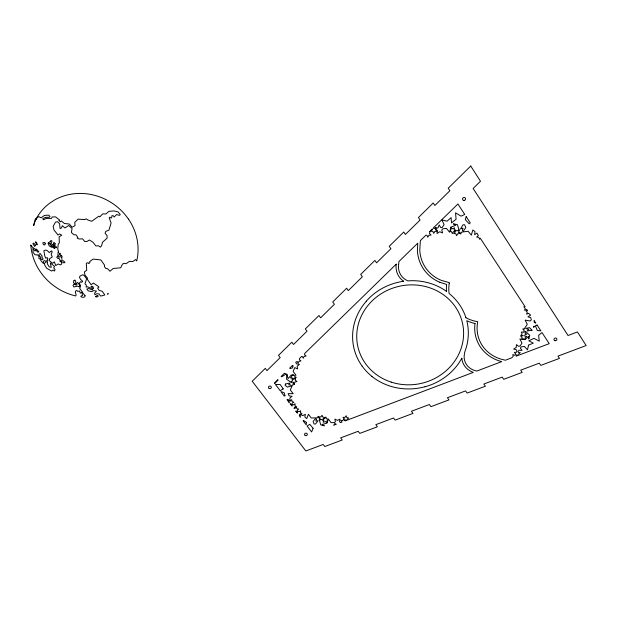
<?xml version="1.0" encoding="UTF-8"?>
<svg xmlns="http://www.w3.org/2000/svg" width="617" height="617" viewBox="0 0 617 617"><rect width="100%" height="100%" fill="white"/><g stroke="black" fill="none" stroke-linecap="round" stroke-linejoin="round"><path stroke-width="0.93" d="M398.621 264.508L398.474 265.827A16.775 15.88 -19.6 0 0 407.791 280.874L411.778 280.696A57.875 53.733 -12.7 0 1 446.492 291.371M398.628 264.423L398.944 261.515L417.74 243.175L417.385 250.425A40.467 38.053 -26.7 0 0 439.759 282.27M449.207 283.689L449.377 282.648L441.556 280.45A38.03 35.763 -26.7 0 1 419.784 249.962L420.216 242.959A12.726 12.062 -25 0 1 420.493 240.491L425.946 235.17L426.933 235.301L427.805 237.237L428.838 235.308L431.044 235.031L429.501 233.55L429.995 231.437L429.525 231.683L432.286 228.984L432.386 229.678L430.72 231.159L432.903 231.444L433.766 233.38L434.808 231.444L437.013 231.167L435.471 229.686L435.602 229.131L437.376 230.457L437.029 233.519L439.697 231.753L442.582 232.887L441.78 229.956L442.805 228.814L446.384 228.352L449.639 232.239L449.832 231.429L451.474 231.645L452.33 233.588L453.379 231.645L455.23 231.414L455.307 231.984L453.626 233.465L455.809 233.75L456.657 235.686L457.714 233.75L459.927 233.473L458.408 231.923L459.788 232.108L460.637 234.044L461.701 232.108L468.102 231.244L471.326 235.123L472.838 229.971L475.005 231.614L474.62 234.676L476.964 233.133L478.314 235.594L476.625 237.067L478.8 237.352L479.633 239.288L480.257 238.17L525.075 306.703L523.818 306.803L525.206 308.276L524.558 310.258L526.571 309.372L527.635 310.621L525.877 310.76L527.257 312.225L526.609 314.207L528.622 313.32L530.605 315.156L527.913 316.845L530.79 317.693L531.291 319.915L530.119 320.987L525.144 320.115L527.265 324.334L524.504 328.545L525.136 328.437L524.89 328.815L522.738 328.977L524.111 330.427L523.733 332.262L521.365 332.023L522.105 333.851L520.825 335.532L523.201 335.602L520.771 336.196L522.144 337.638L521.62 339.25L519.861 338.941L521.974 343.106L520.116 345.929L518.696 346.368L516.429 344.618L516.267 347.456L513.629 349.029L516.475 349.862L516.876 351.574L516.437 352.245L514.3 352.407L515.673 353.834L515.311 354.937L514.686 355.299L512.804 354.497L513.213 356.395L511.694 357.852L505.47 360.205A6.054 5.476 -19.8 0 1 504.274 359.95L500.958 359.125A37.845 34.405 -22.5 0 1 477.149 326L477.681 321.688L476.632 321.488A36.866 34.089 -24 0 1 465.912 317.716M35.416 220.454L36.241 218.788M36.249 218.796C37.228 217.053 31.729 227.187 34.012 225.452L35.2 219.266L38.863 216.613L41.138 217.824L44.432 215.433L48.65 215.125L49.992 216.397L49.167 217.277L45.373 217.385L42.727 218.788L43.506 219.768L46.29 218.395L51.573 218.379L52.152 216.968L55.623 216.883L59.541 220.045L58.954 220.47L60.366 221.835L61.284 220.94L64.384 223.485L69.297 224.033L72.166 227.187L75.035 225.637L74.765 222.267L78.189 219.128L84.76 219.575L86.334 218.858L87.205 219.559A14.962 13.744 36 0 1 87.521 219.814L91.64 221.326L98.874 216.158L99.823 216.899L102.684 213.883L105.846 214.006L108.947 211.361L113.96 210.914L118.163 211.955L120.222 214.531L119.605 215.356L116.559 214.569L114.261 217.007L113.227 215.734L111.932 215.649L111.754 217.439L111.106 218.125L109.849 217.161L109.194 217.732L111.083 223.069L108.939 230.141L105.823 231.383L105.067 233.203L107.073 235.625L107.103 238.201L102.461 242.311L101.62 245.759L100.417 247.116L98.566 245.813L95.928 245.952L92.92 242.211L89.45 239.99L87.252 241.332L84.76 241.532L82.585 238.848L78.945 238.98L77.171 238.054L77.85 237.46L75.984 234.815L73.994 234.776L71.371 232.493L72.066 228.552L68.78 225.49L64.816 227.928L62.394 225.706L61.368 228.043L60.08 228.506L59.579 223.655L57.666 221.742L55.507 222.128L53.131 226.37L53.964 229.94L58.021 235.038L59.502 233.951L61.785 235.185L59.124 236.874L59.325 242.951L58.299 243.985L57.751 248.512L58.492 252.353L58.098 252.26L57.898 255.361L59.263 255.97L59.132 257.459L57.504 256.14L56.772 257.328L58.037 258.546L59.055 258.407L60.281 260.482L59.81 261.107L60.582 261.724L61.26 261.238L61.168 260.227L61.978 259.811L64.986 262.217L64.029 262.958L61.715 261.677L61.152 261.917L61.877 263.821L60.489 264.909L58.237 263.968L55.738 265.58L54.358 261.816L52.676 263.328L49.561 260.814L49.46 258.909L52.26 256.911L51.134 254.173L52.237 251.967L51.589 250.864L49.252 252.53L47.262 250.618L45.735 250.032L43.876 250.687L44.802 256.009L45.758 258.261L47.108 257.59L47.895 258.646L47.339 259.155L48.072 260.335L46.591 260.528L47.548 261.932L47.332 263.814L49.237 266.829L51.234 267.338L50.301 262.942L54.543 266.351L53.648 267.832L55.083 269.614L54.443 271.064L53.108 270.03L51.651 271.064L46.745 268.318L44.833 265.372L44.37 263.266L46.36 262.009L44.81 260.551L43.552 261.06L43.445 263.582L41.031 260.868L40.622 259.888L41.246 258.885L42.28 259.819L43.128 258.878L41.779 256.996L42.226 256.24L40.182 253.572L39.704 253.865A19.22 17.345 36.5 0 1 39.149 254.196C37.452 254.782 42.457 257.258 40.02 259.094L38.933 258.531L39.079 256.649L37.444 254.844L35.038 254.798L33.087 252.392L32.848 248.574L34.722 250.888L35.547 250.625L35.593 249.654L37.73 252.145L38.933 251.898L36.496 249.106L35.701 249.453L32.578 247.324L30.85 245.157M461.832 358.238L458.894 363.012A58.029 53.88 -12.6 0 1 449.747 373.416L449.608 373.524M396.261 264.13L304.698 353.472L304.543 354.752L306.171 356.001L304.104 356.387L303.333 358.207L302.299 356.495L301.636 356.456L299.515 358.531L299.368 359.726L300.996 360.976L298.937 361.354L298.173 363.166L297.132 361.462L295.744 362.21L296.499 363.86L299.453 364.369L297.186 366.174L297.595 368.927L294.779 367.585L293.121 371.473L296.013 375.252L294.803 375.175L294.671 376.293L296.283 377.527L294.24 377.905L293.63 379.355L295.636 378.429L295.404 380.342L297.024 381.576L294.98 381.946L294.224 383.735L293.121 382.054L292.982 383.257L294.594 384.484L292.551 384.861L290.322 389.99L293.198 393.708L288.093 393.6L289.126 395.836L292.049 396.338L289.813 398.096L290.221 400.788L287.684 399.369L287.013 399.662L289.211 402.546L288.301 400.695L290.345 401.027L291.741 399.639L292.049 401.52L293.931 402.323L292.08 403.148L291.949 404.228L293.399 404.845L295.142 403.834L294.918 405.708L296.515 406.919L296.8 408.639L298.805 409.11L297.163 410.228L297.217 410.968L298.967 411.74L300.726 410.76L300.456 412.626L302.029 413.853L300.001 414.184L299.284 415.765L300.425 417.254L300.194 414.339L302.793 415.619L305.376 414.339L304.852 416.976L306.757 418.611L308.446 414.277L311.207 417.987L317.169 417.871L318.264 416.29L318.927 418.064L320.192 418.357L318.889 416.861L320.956 416.837L322.059 415.256L322.714 417.03L324.712 417.493L323.069 418.735L324.665 418.719L325.884 416.984L326.609 418.935L328.306 418.958L331.036 422.653L334.36 422.606L335.393 421.727L334.877 419.097L337.453 420.378L340.052 419.105L339.497 421.727L340.545 422.645L342.08 422.013L340.777 420.57L342.836 420.555L343.954 418.974L344.085 419.344L344.278 418.796L342.975 417.354L345.034 417.339L346.152 415.75L346.8 417.532L348.79 417.994L347.124 419.113L347.186 420.131L473.316 372.383A18.95 17.237 -17.8 0 1 461.832 358.238M449.592 373.547L449.492 373.624A2.044 1.859 -14 0 1 448.837 374.18A57.797 53.656 -12.6 0 1 427.087 386.173L424.99 386.774M61.245 255.484L62.047 256.148L61.816 258.546L60.335 255.677L61.176 255.531M108.214 293.769L107.435 294.07L108.16 293.792M439.759 282.254L446.677 284.468A39.318 36.372 -24.1 0 0 446.477 291.394M371.928 376.401L369.028 373.902A58.445 54.265 -12.7 0 1 362.164 366.174M36.781 244.81L37.19 244.602A12.672 11.445 36.8 0 0 37.429 244.417L36.125 241.987L35.339 241.91L36.673 244.625M128.483 219.104A55.052 50.563 34 0 1 136.712 260.937L135.647 259.541L132.856 261.485L129.447 261.369L126.084 263.706L123.909 263.32L122.436 264.192L120.708 267.809L113.204 268.449L109.996 271.233L107.605 268.765L105.869 268.464L104.45 266.675L104.566 265.187L100.864 259.95L93.128 259.086L89.642 261.6L89.928 262.441L88.779 263.636L88.023 262.68L86.295 263.289L86.712 270.277L84.382 271.912L84.953 275.059L87.275 277.781L87.668 279.779L91.054 284.715L93.422 283.064L98.388 286.473L98.921 287.152L97.633 288.046L99.136 290.314L102.229 291.301L104.836 294.972L100.687 296.114L98.998 293.931L96.954 293.661L94.887 294.772L94.602 293.245L96.437 291.047L93.468 290.622L91.825 291.664L88.231 290.854L86.789 289.057L88.84 288.517L92.457 289.951L92.319 289.327L93.591 288.471L93.182 287.106L92.265 286.35L91.023 286.327L92.272 287.746L92.072 288.509L87.298 286.766L86.179 287.16L86.303 285.015L84.953 283.866L86.635 278.869L84.159 275.529L82.701 274.742L80.156 276L79.416 277.164L80.572 279.432L82.717 281.283L81.76 282.37L80.812 281.607L79.246 283.188L80.65 285.586L79.755 288.555L82.485 292.049L80.303 293.137L79.616 290.969L77.665 291.394L76.732 290.499L75.575 291.023L75.367 292.427L76.169 294.857L75.698 295.952A55.006 50.517 34 0 1 30.796 245.157M128.452 219.128A55.53 50.995 34 0 0 122.906 212.217A54.759 50.301 34 0 0 100.309 197.139A55.144 50.64 34 0 0 54.481 200.055L50.031 202.97A54.913 50.432 34 0 0 36.488 218.318M465.928 317.693A57.743 53.61 -12.7 0 0 459.696 304.921A58.276 54.103 -12.6 0 0 452.662 296.569L449.099 293.414A37.19 34.398 -24.1 0 1 449.191 283.689M362.21 366.213A58.029 53.88 -12.6 0 1 366.297 301.297M403.695 281.298A19.22 18.201 -19.6 0 1 396.222 264.246M403.695 281.259A57.867 53.733 -12.6 0 0 369.876 297.417L366.729 300.649A2.059 1.944 -9.1 0 0 366.213 301.212M424.974 386.736A58.152 53.987 -12.6 0 1 371.904 376.424M525.075 331.676L525.052 333.188L526.841 334.183L524.789 334.908L524.751 336.118L526.833 336.473L525.113 337.777L525.221 339.419L528.576 336.365L528.738 338.964L529.748 335.324L526.239 331.969L525.075 331.676M306.348 422.321L306.256 424.92L303.186 420.887L303.41 420.455L306.348 422.321M286.859 374.226L286.535 379.2L290.615 382.023L292.111 381.992L291.101 381.931L292.504 380.519L291.972 378.653L293.152 379.147L292.443 378.013L290.36 377.889L291.764 376.47L291.332 374.951L288.093 378.599L286.859 374.226M475.013 323.47L474.72 326.794A40.259 36.596 -22.5 0 0 501.721 361.616L476.694 371.102A1.195 1.087 -16.4 0 0 476.27 370.91L474.797 370.547A16.59 15.086 -17.8 0 1 464.154 356.001L464.47 353.572A14.955 13.613 -17.8 0 1 465.125 350.965A58.283 54.119 -12.6 0 0 466.791 320.693A39.28 36.318 -24 0 0 475.013 323.485M55.129 243.738L55.029 244.772L54.227 245.35L53.309 243.229L54.034 242.373L55.129 243.738M53.756 247.479L53.687 248.15L54.597 248.528L54.597 247.71L53.756 247.479M50.093 241.409L49.854 243.129L50.995 244.548L51.99 240.977L51.003 240.507L50.093 241.409M95.581 296.576C95.496 297.44 100.039 296.792 97.393 295.312L95.581 296.576M516.367 355.176L516.182 356.156L517.995 355.469L517.015 354.898L516.367 355.176M79.77 285.355L79.462 286.866L77.48 286.118L73.824 286.998L72.991 285.44L73.909 284.198L76.223 285.077L76.955 284.707L76.346 283.55L77.649 282.424L79.77 285.355M59.463 253.656L59.309 254.397L60.142 254.636L60.667 254.119L60.034 253.178L59.463 253.656M528.553 345.142L527.52 349.824L524.296 346.399L520.933 346.97L520.401 348.111L522.059 350.371L519.028 350.263L517.964 351.551L518.257 352.33L520.324 352.685L518.619 353.973L518.704 355.199L549.23 343.646L541.996 332.578L538.626 335.347L539.297 341.186L533.944 338.347L528.854 340.808L533.296 343.114L528.553 345.142M533.882 326.401L533.674 327.357L534.361 326.192L533.882 326.401M435.972 227.565L435.779 228.406L438.024 227.858L439.173 224.943L440.746 227.55L442.111 227.565L444.07 224.65L441.988 220.007L447.086 221.195L451.089 217.624L451.528 222.907L456.094 219.22L455.516 212.811L461.022 216.166L464.748 214.454L457.907 203.988L433.149 228.143L433.982 228.591L435.972 227.565M450.834 227.195L449.994 230.743L450.973 229.879L450.688 227.82L452.577 228.791L454.575 227.766L454.066 229.886L455.161 230.951L455.014 229.871L456.912 230.905L458.909 229.879L458.662 230.897L459.295 230.342L457.328 224.573L453.302 223.863L455.809 225.213L450.834 227.195M35.447 245.173L34.606 246.468L32.855 243.7L33.742 243.059L35.447 245.173M462.904 228.228L462.388 230.349L463.298 231.236L465.812 227.55L464.562 224.711L462.997 224.835L460.467 229.023L462.904 228.228M293.013 365.966L292.535 367.879L290.191 368.542L289.666 368.141L292.45 365.426L293.013 365.966M466.182 216.636L465.295 219.644L469.175 223.817L470.247 222.868L466.182 216.636M85.053 295.666C85.794 298.736 77.264 296.754 82.547 295.474L82.015 293.075L82.74 292.851L85.053 295.666M316.421 419.329L315.811 421.118L318.11 420.671L315.518 424.033L314.076 423.995L313.097 421.419L315.634 418.465L316.421 419.329M327.041 422.676L326.863 423.216L322.151 424.427L324.357 425.838L320.717 424.828L319.274 419.645L319.891 419.221L319.598 420.084L321.511 419.398L323.185 420.478L323.123 419.537L323.848 420.331L323.169 422.29L325.275 421.534L327.041 422.676M327.951 420.015L327.103 422.491L326.979 420.671L327.951 420.015M285.517 384.021L285.054 385.301L287.406 387.098L291.386 385.972L290.761 384.969L288.687 384.846L289.959 383.01L285.517 384.021M74.017 280.612L73.361 282.37L75.004 284.229L75.837 283.535L75.636 280.99L74.858 280.018L74.017 280.612M313.104 428.267L311.631 431.962L307.158 426.092L309.788 424.303L313.104 428.267M294.494 407.289L293.993 408.454L295.034 408.446L296.013 407.012L294.494 407.289M531.977 330.218L527.119 331.013L528.815 329.254L526.725 328.9L526.471 328.205L529.594 327.673L531.977 330.218M48.481 242.566L48.08 243.237L48.573 244.818L49.923 246.492L51.558 245.913L48.481 242.566M45.303 243.823L44.277 245.111L43.221 244.263L42.835 242.774L44.756 242.489L45.303 243.823M334.915 423.756L333.589 425.275L336.334 424.234L334.915 423.756M277.943 380.087L274.781 383.604L274.364 383.064L277.812 379.71L277.943 380.087M292.042 405.878L290.106 403.719L291.779 404.96L292.042 405.878M470.74 166.035L448.22 188.216L449.87 190.746L434.892 205.469L433.234 202.97L418.419 217.562L420.077 220.038L405.415 234.452L403.757 232.007L389.25 246.291L390.916 248.713L376.563 262.827L374.889 260.428L360.69 274.411L362.356 276.794L348.304 290.607L346.631 288.255L332.717 301.952L334.399 304.281L320.632 317.817L318.95 315.511L305.33 328.93L307.011 331.213L293.522 344.471L291.841 342.211L278.491 355.361L280.18 357.598L266.96 370.593L265.279 368.372L252.199 381.252L305.847 450.965L323.192 444.448L324.789 446.546L342.227 439.99L340.638 437.885L358.184 431.283L359.765 433.404L377.396 426.779L375.83 424.65L393.577 417.971L395.135 420.115L412.974 413.413L411.423 411.261L429.378 404.505L430.921 406.672L448.968 399.893L447.433 397.718L465.596 390.885L467.115 393.075L485.371 386.219L483.859 384.021L502.23 377.11L503.727 379.324L522.198 372.383L520.709 370.161L539.289 363.166L540.77 365.403L559.457 358.384L557.984 356.14L586.15 345.535L577.435 331.954L568.041 335.509L473.131 188.447L480.496 181.259L470.74 166.035M284.329 373.347L281.113 376.486L281.846 376.756L286.188 373.933L284.329 373.347M297.587 412.75L297.24 413.082L295.72 411.084L297.309 412.11L297.263 411.539L297.587 412.75M525.013 339.612L522.082 339.327L523.501 338.718L525.013 339.612M53.039 244.425L51.681 245.404L52.838 246.839L53.656 246.252L53.039 244.425M51.921 246.36L50.949 247.055L52.422 247.394L51.921 246.36M54.759 246.013L54.018 246.545L55.862 247.941L56.671 247.371L55.584 246.013L54.759 246.013M293.661 375.097L292.188 375.005L293.661 375.097M283.211 388.911L280.164 390.677L275.444 384.484L280.218 384.568L283.211 388.911M537.06 325.036L535.34 325.776L537.338 330.465L540.908 330.913L537.06 325.036M346.392 420.432L345.196 420.887L344.44 420.3L345.574 419.892L346.392 420.432M284.992 395.829L284.136 395.883L280.874 391.602L284.075 392.613L284.992 395.829M535.71 322.961L534.214 322.267L534.106 320.516L535.71 322.961M391.217 382.116A53.617 49.784 -12.6 0 0 462.92 325.282A53.617 49.784 -12.6 0 0 376.362 297.163A53.617 49.784 -12.6 0 0 391.217 382.116M555.107 340.707A1.481 1.327 -23.8 0 0 556.812 338.849A1.481 1.327 -23.8 0 0 554.344 338.532A1.481 1.327 -23.8 0 0 555.107 340.707M464.077 200.417A1.55 1.465 -34.6 0 0 465.334 198.08A1.55 1.465 -34.6 0 0 462.696 198.288A1.55 1.465 -34.6 0 0 464.077 200.417M305.191 435.455A1.388 1.257 1.7 0 0 307.32 434.453A1.388 1.257 1.7 0 0 305.276 433.288A1.388 1.257 1.7 0 0 305.191 435.455M269.097 388.363A1.411 1.296 5.9 0 0 271.326 387.461A1.411 1.296 5.9 0 0 269.336 386.126A1.411 1.296 5.9 0 0 269.097 388.363"/></g></svg>
